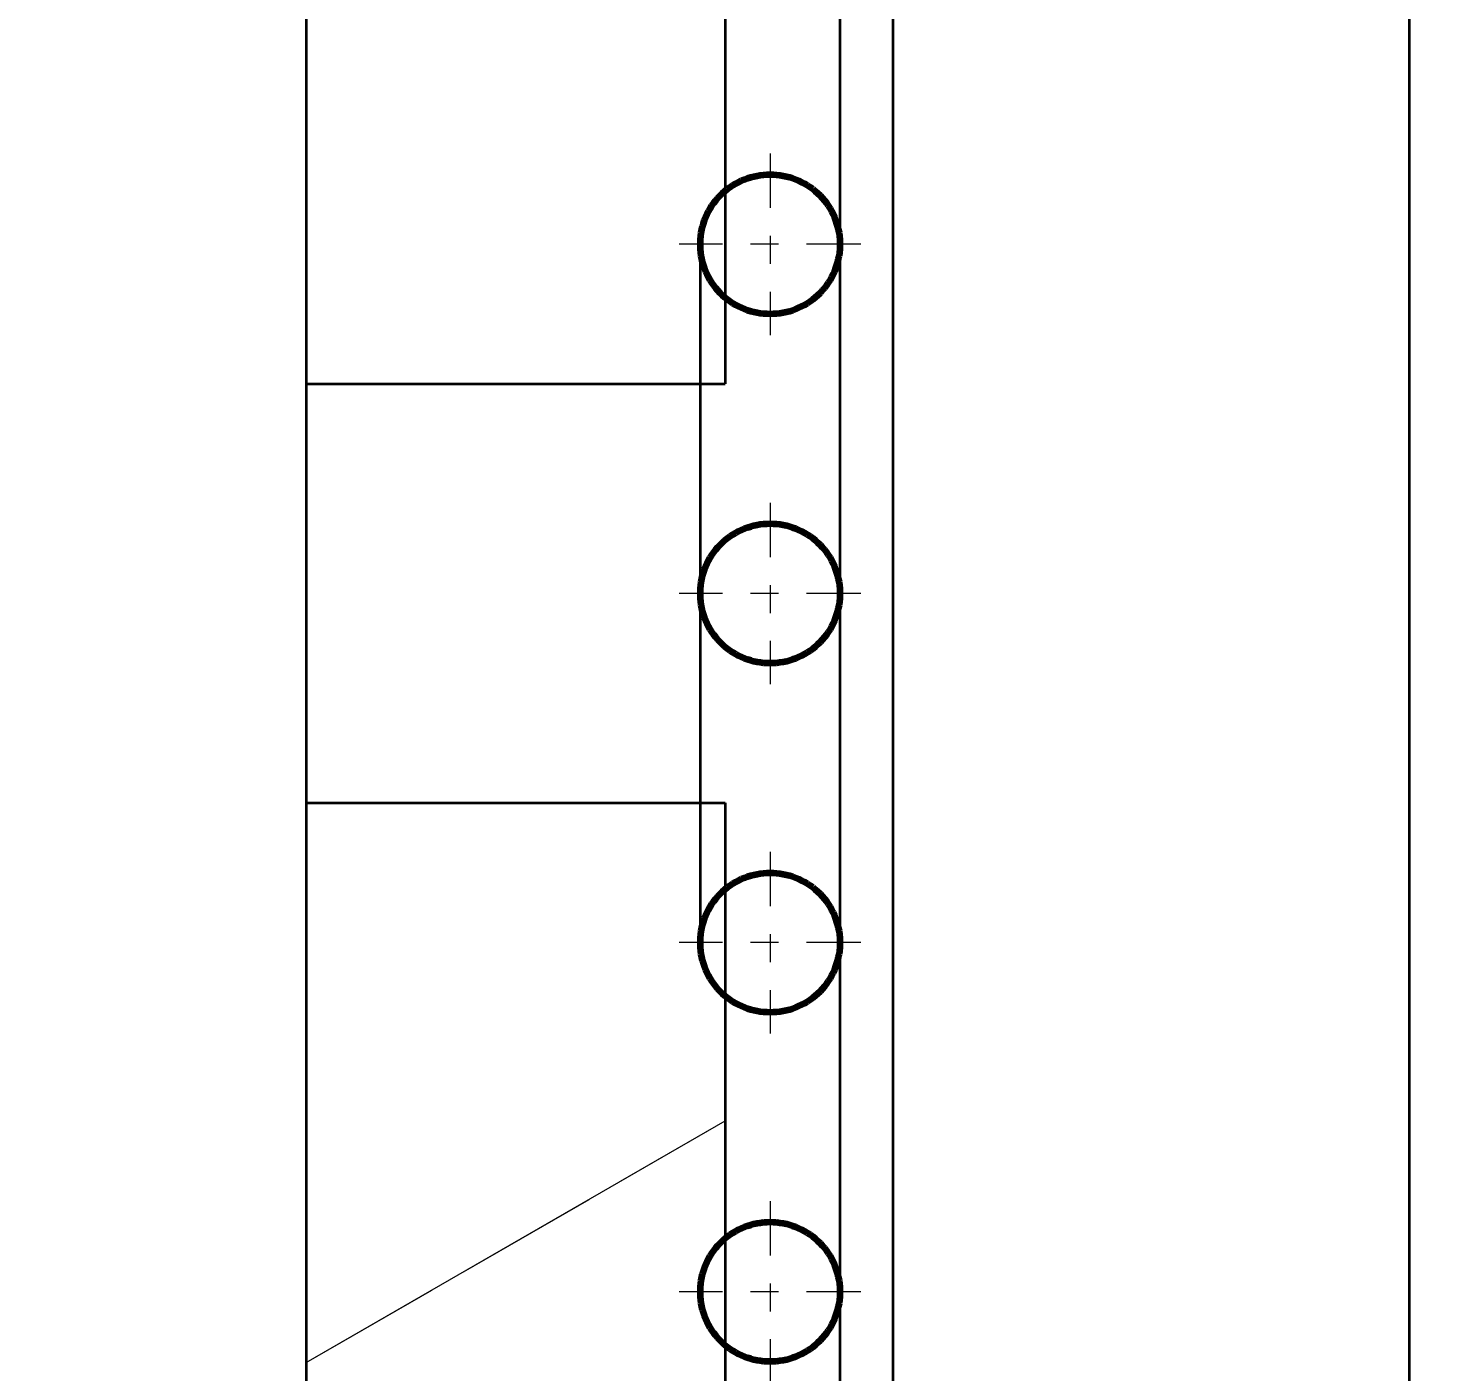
# Model space of a CAD drawing. Extents: x 23 to 587, y 4 to 413.
# Drawn here: x 171.93 to 177.01, y 122.73 to 127.54 of the extents above; entities that cross this region are included whole.
import ezdxf
from ezdxf.enums import TextEntityAlignment as Align

# ---------------------------------------------------------------- set-up
doc = ezdxf.new("R2010")
doc.units = 0
doc.linetypes.add('DASHDOT', pattern=[18.5, 12, -3, 0.5, -3])
doc.linetypes.add('DASHED', pattern=[15, 12, -3])
doc.layers.get('0').update_dxf_attribs({"lineweight": 13})
doc.styles.get("Standard").update_dxf_attribs({"font": 'isocp.shx'})
doc.dimstyles.get("Standard").update_dxf_attribs({"dimtxt": 2.5, "dimasz": 2.5, "dimexe": 1.25, "dimexo": 0.625, "dimtad": 1, "dimtxsty": 'Standard', "dimcen": 2.5, "dimadec": 0, "dimazin": 0, "dimtfac": 1, "dimtmove": 0, "dimatfit": 0, "dimfxl": 0, "dimarcsym": 0})

# ---------------------------------------------------------------- blocks, each defined once
blk = doc.blocks.new('*D509')
at = {"color": 7, "lineweight": 13}
for p, q in [((187.9746, 138.2315), (187.9746, 96.0236)), ((162.7452, 98.0236), (195.6746, 98.0236))]:
    blk.add_line(p, q, dxfattribs=at)
at = {"color": 7, "lineweight": 13, "ltscale": 0.156243}
blk.add_line((190.6746, 102.2733), (190.6746, 96.0236), dxfattribs=at)
at = {"color": 7, "lineweight": 13}
for points in [[(186.0427, 97.5059), (187.9746, 98.0236), (186.0427, 98.5412)], [(192.6064, 98.5412), (190.6746, 98.0236), (192.6064, 97.5059)]]:
    blk.add_lwpolyline(points, dxfattribs=at)
for s, height, width, p, p2 in [('[', 2.5, 1.552524, (171.6002, 100.0236), (172.5705, 100.0236)), (']', 2.5, 1.552524, (182.868, 100.0236), (183.8383, 100.0236)), ('5.4', 2.5, 1.419405, (162.7452, 100.0236), (168.6002, 100.0236)), ('0.21', 2.5, 1.619006, (173.5705, 100.0236), (181.868, 100.0236)), ('/', 1, 1.818182, (169.6002, 100.7736), (170.6002, 100.7736))]:
    blk.add_text(s, height=height, dxfattribs=dict(at, width=width)).set_placement(p, p2, align=Align.FIT)
blk = doc.blocks.new('BLOCK6965')
at = {"color": 7, "linetype": 'DASHDOT', "lineweight": 13, "ltscale": 0.0325}
for p, q in [((1.821, -34.35), (1.821, -35.65)), ((2.471, -35), (1.171, -35))]:
    blk.add_line(p, q, dxfattribs=at)
blk = doc.blocks.new('BLOCK6966')
at = {"color": 7, "linetype": 'DASHDOT', "lineweight": 13, "ltscale": 0.0325}
for p, q in [((1.821, -31.85), (1.821, -33.15)), ((2.471, -32.5), (1.171, -32.5))]:
    blk.add_line(p, q, dxfattribs=at)
blk = doc.blocks.new('BLOCK6967')
at = {"color": 7, "linetype": 'DASHDOT', "lineweight": 13, "ltscale": 0.0325}
for p, q in [((1.821, -29.35), (1.821, -30.65)), ((2.471, -30), (1.171, -30))]:
    blk.add_line(p, q, dxfattribs=at)
blk = doc.blocks.new('BLOCK6968')
at = {"color": 7, "linetype": 'DASHDOT', "lineweight": 13, "ltscale": 0.0325}
for p, q in [((1.821, -26.85), (1.821, -28.15)), ((2.471, -27.5), (1.171, -27.5))]:
    blk.add_line(p, q, dxfattribs=at)
blk = doc.blocks.new('BLOCK7007')
at = {"color": 7, "lineweight": 35}
for p, q in [((6.4, -47.45), (6.4, 47.55)), ((2.7, 0.05), (2.7, -45.7))]:
    blk.add_line(p, q, dxfattribs=at)
at = {"color": 7, "lineweight": 35, "ltscale": 0.175}
for p, q in [((-1.5, -21.5), (-1.5, -28.5)), ((1.5, -21.5), (1.5, -28.5))]:
    blk.add_line(p, q, dxfattribs=at)
at = {"color": 7, "lineweight": 35, "ltscale": 0.0625}
for p, q in [((2.321, -25), (2.321, -27.5)), ((1.321, -27.5), (1.321, -30)), ((2.321, -27.5), (2.321, -30)), ((1.321, -30), (1.321, -32.5)), ((2.321, -30), (2.321, -32.5)), ((2.321, -32.5), (2.321, -35))]:
    blk.add_line(p, q, dxfattribs=at)
at = {"color": 7, "lineweight": 35, "ltscale": 0.075}
for p, q in [((-1.5, -28.5), (1.5, -28.5)), ((-1.5, -28.5), (-1.5, -31.5)), ((-1.5, -31.5), (1.5, -31.5))]:
    blk.add_line(p, q, dxfattribs=at)
at = {"color": 7, "lineweight": 35, "ltscale": 0.125}
for p, q in [((-1.5, -31.5), (-1.5, -36.5)), ((1.5, -31.5), (1.5, -36.5))]:
    blk.add_line(p, q, dxfattribs=at)
at = {"color": 7, "lineweight": 35, "ltscale": 0.025}
blk.add_line((2.321, -35), (2.321, -36), dxfattribs=at)
at = {"color": 7, "lineweight": 35}
for centre in [(1.821, -27.5), (1.821, -30), (1.821, -32.5), (1.821, -35)]:
    blk.add_circle(centre, 0.5, dxfattribs=at)
blk = doc.blocks.new('BLOCK7020')
at = {"color": 7, "linetype": 'DASHED', "lineweight": 140, "ltscale": 0.000586073}
for p, q in [((1.596, -34.554), (1.617, -34.544)), ((1.617, -35.456), (1.596, -35.446))]:
    blk.add_line(p, q, dxfattribs=at)
at = {"color": 7, "linetype": 'DASHED', "lineweight": 140, "ltscale": 0.000586065}
for p, q in [((1.617, -34.544), (1.638, -34.535)), ((1.915, -34.509), (1.938, -34.514)), ((1.638, -35.465), (1.617, -35.456)), ((1.938, -35.486), (1.915, -35.491))]:
    blk.add_line(p, q, dxfattribs=at)
at = {"color": 7, "linetype": 'DASHED', "lineweight": 140, "ltscale": 0.000586068}
for p, q in [((1.638, -34.535), (1.66, -34.527)), ((1.433, -34.686), (1.448, -34.668)), ((2.195, -34.668), (2.21, -34.686)), ((1.448, -35.332), (1.433, -35.314)), ((2.21, -35.314), (2.195, -35.332)), ((1.66, -35.473), (1.638, -35.465))]:
    blk.add_line(p, q, dxfattribs=at)
at = {"color": 7, "linetype": 'DASHED', "lineweight": 140, "ltscale": 0.000586063}
for p, q in [((1.66, -34.527), (1.683, -34.52)), ((1.728, -34.509), (1.751, -34.505)), ((1.798, -34.501), (1.821, -34.5)), ((1.892, -34.505), (1.915, -34.509)), ((2.005, -34.535), (2.026, -34.544)), ((1.352, -34.828), (1.361, -34.806)), ((1.361, -35.194), (1.352, -35.172)), ((2.026, -35.456), (2.005, -35.465)), ((1.683, -35.48), (1.66, -35.473)), ((1.751, -35.495), (1.728, -35.491)), ((1.821, -35.5), (1.798, -35.499)), ((1.915, -35.491), (1.892, -35.495))]:
    blk.add_line(p, q, dxfattribs=at)
at = {"color": 7, "linetype": 'DASHED', "lineweight": 140, "ltscale": 0.000586056}
for p, q in [((1.683, -34.52), (1.705, -34.514)), ((1.938, -34.514), (1.96, -34.52)), ((1.705, -35.486), (1.683, -35.48)), ((1.96, -35.48), (1.938, -35.486))]:
    blk.add_line(p, q, dxfattribs=at)
at = {"color": 7, "linetype": 'DASHED', "lineweight": 140, "ltscale": 0.000586062}
for p, q in [((1.705, -34.514), (1.728, -34.509)), ((2.282, -34.806), (2.291, -34.828)), ((2.291, -35.172), (2.282, -35.194)), ((1.728, -35.491), (1.705, -35.486))]:
    blk.add_line(p, q, dxfattribs=at)
at = {"color": 7, "linetype": 'DASHED', "lineweight": 140, "ltscale": 0.000586067}
for p, q in [((1.751, -34.505), (1.775, -34.502)), ((1.775, -34.502), (1.798, -34.501)), ((1.868, -34.502), (1.892, -34.505)), ((1.775, -35.498), (1.751, -35.495)), ((1.798, -35.499), (1.775, -35.498)), ((1.892, -35.495), (1.868, -35.498))]:
    blk.add_line(p, q, dxfattribs=at)
at = {"color": 7, "linetype": 'DASHED', "lineweight": 140, "ltscale": 0.000586066}
for p, q in [((1.821, -34.5), (1.845, -34.501)), ((1.845, -35.499), (1.821, -35.5))]:
    blk.add_line(p, q, dxfattribs=at)
at = {"color": 7, "linetype": 'DASHED', "lineweight": 140, "ltscale": 0.000586064}
for p, q in [((1.845, -34.501), (1.868, -34.502)), ((1.868, -35.498), (1.845, -35.499))]:
    blk.add_line(p, q, dxfattribs=at)
at = {"color": 7, "linetype": 'DASHED', "lineweight": 140, "ltscale": 0.00058606}
for p, q in [((1.96, -34.52), (1.983, -34.527)), ((1.37, -34.785), (1.381, -34.764)), ((1.381, -35.236), (1.37, -35.215)), ((1.983, -35.473), (1.96, -35.48))]:
    blk.add_line(p, q, dxfattribs=at)
at = {"color": 7, "linetype": 'DASHED', "lineweight": 140, "ltscale": 0.000586071}
for p, q in [((1.983, -34.527), (2.005, -34.535)), ((1.575, -34.565), (1.596, -34.554)), ((2.047, -34.554), (2.068, -34.565)), ((1.392, -34.743), (1.405, -34.723)), ((1.405, -35.277), (1.392, -35.257)), ((1.596, -35.446), (1.575, -35.435)), ((2.005, -35.465), (1.983, -35.473)), ((2.068, -35.435), (2.047, -35.446))]:
    blk.add_line(p, q, dxfattribs=at)
at = {"color": 7, "linetype": 'DASHED', "lineweight": 140, "ltscale": 0.000586076}
for p, q in [((2.026, -34.544), (2.047, -34.554)), ((2.047, -35.446), (2.026, -35.456))]:
    blk.add_line(p, q, dxfattribs=at)
at = {"color": 7, "linetype": 'DASHED', "lineweight": 140, "ltscale": 0.00058603}
for p, q in [((1.448, -34.668), (1.464, -34.651)), ((2.179, -34.651), (2.195, -34.668)), ((1.464, -35.349), (1.448, -35.332)), ((2.195, -35.332), (2.179, -35.349))]:
    blk.add_line(p, q, dxfattribs=at)
at = {"color": 7, "linetype": 'DASHED', "lineweight": 140, "ltscale": 0.000586052}
for p, q in [((1.464, -34.651), (1.481, -34.634)), ((1.481, -35.366), (1.464, -35.349))]:
    blk.add_line(p, q, dxfattribs=at)
at = {"color": 7, "linetype": 'DASHED', "lineweight": 140, "ltscale": 0.000586103}
for p, q in [((1.481, -34.634), (1.498, -34.619)), ((2.145, -34.619), (2.162, -34.634)), ((1.498, -35.381), (1.481, -35.366)), ((2.162, -35.366), (2.145, -35.381))]:
    blk.add_line(p, q, dxfattribs=at)
at = {"color": 7, "linetype": 'DASHED', "lineweight": 140, "ltscale": 0.000586024}
for p, q in [((1.498, -34.619), (1.516, -34.604)), ((2.127, -34.604), (2.145, -34.619)), ((1.516, -35.396), (1.498, -35.381)), ((2.145, -35.381), (2.127, -35.396))]:
    blk.add_line(p, q, dxfattribs=at)
at = {"color": 7, "linetype": 'DASHED', "lineweight": 140, "ltscale": 0.000586098}
for p, q in [((1.516, -34.604), (1.535, -34.59)), ((2.108, -34.59), (2.127, -34.604)), ((1.535, -35.41), (1.516, -35.396)), ((2.127, -35.396), (2.108, -35.41))]:
    blk.add_line(p, q, dxfattribs=at)
at = {"color": 7, "linetype": 'DASHED', "lineweight": 140, "ltscale": 0.000586057}
for p, q in [((1.535, -34.59), (1.555, -34.577)), ((1.418, -34.704), (1.433, -34.686)), ((2.21, -34.686), (2.225, -34.704)), ((1.433, -35.314), (1.418, -35.296)), ((2.225, -35.296), (2.21, -35.314)), ((1.555, -35.423), (1.535, -35.41))]:
    blk.add_line(p, q, dxfattribs=at)
at = {"color": 7, "linetype": 'DASHED', "lineweight": 140, "ltscale": 0.000586042}
for p, q in [((1.555, -34.577), (1.575, -34.565)), ((1.575, -35.435), (1.555, -35.423))]:
    blk.add_line(p, q, dxfattribs=at)
at = {"color": 7, "linetype": 'DASHED', "lineweight": 140, "ltscale": 0.000586039}
for p, q in [((2.068, -34.565), (2.088, -34.577)), ((2.088, -35.423), (2.068, -35.435))]:
    blk.add_line(p, q, dxfattribs=at)
at = {"color": 7, "linetype": 'DASHED', "lineweight": 140, "ltscale": 0.000586059}
for p, q in [((2.088, -34.577), (2.108, -34.59)), ((2.262, -34.764), (2.273, -34.785)), ((2.273, -35.215), (2.262, -35.236)), ((2.108, -35.41), (2.088, -35.423))]:
    blk.add_line(p, q, dxfattribs=at)
at = {"color": 7, "linetype": 'DASHED', "lineweight": 140, "ltscale": 0.00058605}
for p, q in [((2.162, -34.634), (2.179, -34.651)), ((2.179, -35.349), (2.162, -35.366))]:
    blk.add_line(p, q, dxfattribs=at)
at = {"color": 7, "linetype": 'DASHED', "lineweight": 140, "ltscale": 0.000586075}
for p, q in [((1.381, -34.764), (1.392, -34.743)), ((1.392, -35.257), (1.381, -35.236))]:
    blk.add_line(p, q, dxfattribs=at)
at = {"color": 7, "linetype": 'DASHED', "lineweight": 140, "ltscale": 0.000586099}
for p, q in [((1.405, -34.723), (1.418, -34.704)), ((2.225, -34.704), (2.238, -34.723)), ((1.418, -35.296), (1.405, -35.277)), ((2.238, -35.277), (2.225, -35.296))]:
    blk.add_line(p, q, dxfattribs=at)
at = {"color": 7, "linetype": 'DASHED', "lineweight": 140, "ltscale": 0.000586072}
for p, q in [((2.238, -34.723), (2.251, -34.743)), ((2.251, -35.257), (2.238, -35.277))]:
    blk.add_line(p, q, dxfattribs=at)
at = {"color": 7, "linetype": 'DASHED', "lineweight": 140, "ltscale": 0.000586077}
for p, q in [((2.251, -34.743), (2.262, -34.764)), ((2.262, -35.236), (2.251, -35.257))]:
    blk.add_line(p, q, dxfattribs=at)
at = {"color": 7, "linetype": 'DASHED', "lineweight": 140, "ltscale": 0.000586089}
for p, q in [((1.338, -34.872), (1.345, -34.85)), ((2.298, -34.85), (2.305, -34.872)), ((1.345, -35.15), (1.338, -35.128)), ((2.305, -35.128), (2.298, -35.15))]:
    blk.add_line(p, q, dxfattribs=at)
at = {"color": 7, "linetype": 'DASHED', "lineweight": 140, "ltscale": 0.00058604}
for p, q in [((1.345, -34.85), (1.352, -34.828)), ((1.352, -35.172), (1.345, -35.15))]:
    blk.add_line(p, q, dxfattribs=at)
at = {"color": 7, "linetype": 'DASHED', "lineweight": 140, "ltscale": 0.000586047}
for p, q in [((1.361, -34.806), (1.37, -34.785)), ((2.273, -34.785), (2.282, -34.806)), ((1.37, -35.215), (1.361, -35.194)), ((2.282, -35.194), (2.273, -35.215))]:
    blk.add_line(p, q, dxfattribs=at)
at = {"color": 7, "linetype": 'DASHED', "lineweight": 140, "ltscale": 0.000586041}
for p, q in [((2.291, -34.828), (2.298, -34.85)), ((2.298, -35.15), (2.291, -35.172))]:
    blk.add_line(p, q, dxfattribs=at)
at = {"color": 7, "linetype": 'DASHED', "lineweight": 140, "ltscale": 0.000586128}
for p, q in [((1.323, -34.965), (1.325, -34.942)), ((2.318, -34.942), (2.32, -34.965)), ((1.322, -35.012), (1.322, -34.988)), ((1.325, -35.058), (1.323, -35.035)), ((2.32, -35.035), (2.318, -35.058)), ((2.321, -34.988), (2.321, -35.012))]:
    blk.add_line(p, q, dxfattribs=at)
at = {"color": 7, "linetype": 'DASHED', "lineweight": 140, "ltscale": 0.000586005}
for p, q in [((1.325, -34.942), (1.328, -34.918)), ((2.315, -34.918), (2.318, -34.942)), ((1.328, -35.082), (1.325, -35.058)), ((2.318, -35.058), (2.315, -35.082))]:
    blk.add_line(p, q, dxfattribs=at)
at = {"color": 7, "linetype": 'DASHED', "lineweight": 140, "ltscale": 0.000586106}
for p, q in [((1.328, -34.918), (1.333, -34.895)), ((2.31, -34.895), (2.315, -34.918)), ((1.333, -35.105), (1.328, -35.082)), ((2.315, -35.082), (2.31, -35.105))]:
    blk.add_line(p, q, dxfattribs=at)
at = {"color": 7, "linetype": 'DASHED', "lineweight": 140, "ltscale": 0.000586045}
for p, q in [((1.333, -34.895), (1.338, -34.872)), ((1.338, -35.128), (1.333, -35.105))]:
    blk.add_line(p, q, dxfattribs=at)
at = {"color": 7, "linetype": 'DASHED', "lineweight": 140, "ltscale": 0.000586044}
for p, q in [((2.305, -34.872), (2.31, -34.895)), ((2.31, -35.105), (2.305, -35.128))]:
    blk.add_line(p, q, dxfattribs=at)
at = {"color": 7, "linetype": 'DASHED', "lineweight": 140, "ltscale": 0.000586009}
for p, q in [((1.322, -34.988), (1.323, -34.965)), ((1.323, -35.035), (1.322, -35.012))]:
    blk.add_line(p, q, dxfattribs=at)
at = {"color": 7, "linetype": 'DASHED', "lineweight": 140, "ltscale": 0.00058601}
for p, q in [((2.32, -34.965), (2.321, -34.988)), ((2.321, -35.012), (2.32, -35.035))]:
    blk.add_line(p, q, dxfattribs=at)
blk = doc.blocks.new('BLOCK7022')
at = {"color": 7, "linetype": 'DASHED', "lineweight": 140, "ltscale": 0.000586062}
for p, q in [((1.705, -32.014), (1.728, -32.009)), ((2.282, -32.306), (2.291, -32.328)), ((2.291, -32.672), (2.282, -32.694)), ((1.728, -32.991), (1.705, -32.986))]:
    blk.add_line(p, q, dxfattribs=at)
at = {"color": 7, "linetype": 'DASHED', "lineweight": 140, "ltscale": 0.000586063}
for p, q in [((1.728, -32.009), (1.751, -32.005)), ((1.798, -32.001), (1.821, -32)), ((1.892, -32.005), (1.915, -32.009)), ((1.66, -32.027), (1.683, -32.02)), ((2.005, -32.035), (2.026, -32.044)), ((1.352, -32.328), (1.361, -32.306)), ((1.361, -32.694), (1.352, -32.672)), ((1.683, -32.98), (1.66, -32.973)), ((1.751, -32.995), (1.728, -32.991)), ((1.821, -33), (1.798, -32.999)), ((1.915, -32.991), (1.892, -32.995)), ((2.026, -32.956), (2.005, -32.965))]:
    blk.add_line(p, q, dxfattribs=at)
at = {"color": 7, "linetype": 'DASHED', "lineweight": 140, "ltscale": 0.000586067}
for p, q in [((1.751, -32.005), (1.775, -32.002)), ((1.775, -32.002), (1.798, -32.001)), ((1.868, -32.002), (1.892, -32.005)), ((1.775, -32.998), (1.751, -32.995)), ((1.798, -32.999), (1.775, -32.998)), ((1.892, -32.995), (1.868, -32.998))]:
    blk.add_line(p, q, dxfattribs=at)
at = {"color": 7, "linetype": 'DASHED', "lineweight": 140, "ltscale": 0.000586066}
for p, q in [((1.821, -32), (1.845, -32.001)), ((1.845, -32.999), (1.821, -33))]:
    blk.add_line(p, q, dxfattribs=at)
at = {"color": 7, "linetype": 'DASHED', "lineweight": 140, "ltscale": 0.000586064}
for p, q in [((1.845, -32.001), (1.868, -32.002)), ((1.868, -32.998), (1.845, -32.999))]:
    blk.add_line(p, q, dxfattribs=at)
at = {"color": 7, "linetype": 'DASHED', "lineweight": 140, "ltscale": 0.000586065}
for p, q in [((1.915, -32.009), (1.938, -32.014)), ((1.617, -32.044), (1.638, -32.035)), ((1.638, -32.965), (1.617, -32.956)), ((1.938, -32.986), (1.915, -32.991))]:
    blk.add_line(p, q, dxfattribs=at)
at = {"color": 7, "linetype": 'DASHED', "lineweight": 140, "ltscale": 0.000586024}
for p, q in [((1.498, -32.119), (1.516, -32.104)), ((2.127, -32.104), (2.145, -32.119)), ((1.516, -32.896), (1.498, -32.881)), ((2.145, -32.881), (2.127, -32.896))]:
    blk.add_line(p, q, dxfattribs=at)
at = {"color": 7, "linetype": 'DASHED', "lineweight": 140, "ltscale": 0.000586098}
for p, q in [((1.516, -32.104), (1.535, -32.09)), ((2.108, -32.09), (2.127, -32.104)), ((1.535, -32.91), (1.516, -32.896)), ((2.127, -32.896), (2.108, -32.91))]:
    blk.add_line(p, q, dxfattribs=at)
at = {"color": 7, "linetype": 'DASHED', "lineweight": 140, "ltscale": 0.000586057}
for p, q in [((1.535, -32.09), (1.555, -32.077)), ((1.418, -32.204), (1.433, -32.186)), ((2.21, -32.186), (2.225, -32.204)), ((1.433, -32.814), (1.418, -32.796)), ((2.225, -32.796), (2.21, -32.814)), ((1.555, -32.923), (1.535, -32.91))]:
    blk.add_line(p, q, dxfattribs=at)
at = {"color": 7, "linetype": 'DASHED', "lineweight": 140, "ltscale": 0.000586042}
for p, q in [((1.555, -32.077), (1.575, -32.065)), ((1.575, -32.935), (1.555, -32.923))]:
    blk.add_line(p, q, dxfattribs=at)
at = {"color": 7, "linetype": 'DASHED', "lineweight": 140, "ltscale": 0.000586071}
for p, q in [((1.575, -32.065), (1.596, -32.054)), ((1.983, -32.027), (2.005, -32.035)), ((2.047, -32.054), (2.068, -32.065)), ((1.392, -32.243), (1.405, -32.223)), ((1.405, -32.777), (1.392, -32.757)), ((1.596, -32.946), (1.575, -32.935)), ((2.005, -32.965), (1.983, -32.973)), ((2.068, -32.935), (2.047, -32.946))]:
    blk.add_line(p, q, dxfattribs=at)
at = {"color": 7, "linetype": 'DASHED', "lineweight": 140, "ltscale": 0.000586073}
for p, q in [((1.596, -32.054), (1.617, -32.044)), ((1.617, -32.956), (1.596, -32.946))]:
    blk.add_line(p, q, dxfattribs=at)
at = {"color": 7, "linetype": 'DASHED', "lineweight": 140, "ltscale": 0.000586068}
for p, q in [((1.638, -32.035), (1.66, -32.027)), ((1.433, -32.186), (1.448, -32.168)), ((2.195, -32.168), (2.21, -32.186)), ((1.448, -32.832), (1.433, -32.814)), ((2.21, -32.814), (2.195, -32.832)), ((1.66, -32.973), (1.638, -32.965))]:
    blk.add_line(p, q, dxfattribs=at)
at = {"color": 7, "linetype": 'DASHED', "lineweight": 140, "ltscale": 0.000586056}
for p, q in [((1.683, -32.02), (1.705, -32.014)), ((1.938, -32.014), (1.96, -32.02)), ((1.705, -32.986), (1.683, -32.98)), ((1.96, -32.98), (1.938, -32.986))]:
    blk.add_line(p, q, dxfattribs=at)
at = {"color": 7, "linetype": 'DASHED', "lineweight": 140, "ltscale": 0.00058606}
for p, q in [((1.96, -32.02), (1.983, -32.027)), ((1.37, -32.285), (1.381, -32.264)), ((1.381, -32.736), (1.37, -32.715)), ((1.983, -32.973), (1.96, -32.98))]:
    blk.add_line(p, q, dxfattribs=at)
at = {"color": 7, "linetype": 'DASHED', "lineweight": 140, "ltscale": 0.000586076}
for p, q in [((2.026, -32.044), (2.047, -32.054)), ((2.047, -32.946), (2.026, -32.956))]:
    blk.add_line(p, q, dxfattribs=at)
at = {"color": 7, "linetype": 'DASHED', "lineweight": 140, "ltscale": 0.000586039}
for p, q in [((2.068, -32.065), (2.088, -32.077)), ((2.088, -32.923), (2.068, -32.935))]:
    blk.add_line(p, q, dxfattribs=at)
at = {"color": 7, "linetype": 'DASHED', "lineweight": 140, "ltscale": 0.000586059}
for p, q in [((2.088, -32.077), (2.108, -32.09)), ((2.262, -32.264), (2.273, -32.285)), ((2.273, -32.715), (2.262, -32.736)), ((2.108, -32.91), (2.088, -32.923))]:
    blk.add_line(p, q, dxfattribs=at)
at = {"color": 7, "linetype": 'DASHED', "lineweight": 140, "ltscale": 0.000586099}
for p, q in [((1.405, -32.223), (1.418, -32.204)), ((2.225, -32.204), (2.238, -32.223)), ((1.418, -32.796), (1.405, -32.777)), ((2.238, -32.777), (2.225, -32.796))]:
    blk.add_line(p, q, dxfattribs=at)
at = {"color": 7, "linetype": 'DASHED', "lineweight": 140, "ltscale": 0.00058603}
for p, q in [((1.448, -32.168), (1.464, -32.151)), ((2.179, -32.151), (2.195, -32.168)), ((1.464, -32.849), (1.448, -32.832)), ((2.195, -32.832), (2.179, -32.849))]:
    blk.add_line(p, q, dxfattribs=at)
at = {"color": 7, "linetype": 'DASHED', "lineweight": 140, "ltscale": 0.000586052}
for p, q in [((1.464, -32.151), (1.481, -32.134)), ((1.481, -32.866), (1.464, -32.849))]:
    blk.add_line(p, q, dxfattribs=at)
at = {"color": 7, "linetype": 'DASHED', "lineweight": 140, "ltscale": 0.000586103}
for p, q in [((1.481, -32.134), (1.498, -32.119)), ((2.145, -32.119), (2.162, -32.134)), ((1.498, -32.881), (1.481, -32.866)), ((2.162, -32.866), (2.145, -32.881))]:
    blk.add_line(p, q, dxfattribs=at)
at = {"color": 7, "linetype": 'DASHED', "lineweight": 140, "ltscale": 0.00058605}
for p, q in [((2.162, -32.134), (2.179, -32.151)), ((2.179, -32.849), (2.162, -32.866))]:
    blk.add_line(p, q, dxfattribs=at)
at = {"color": 7, "linetype": 'DASHED', "lineweight": 140, "ltscale": 0.000586047}
for p, q in [((1.361, -32.306), (1.37, -32.285)), ((2.273, -32.285), (2.282, -32.306)), ((1.37, -32.715), (1.361, -32.694)), ((2.282, -32.694), (2.273, -32.715))]:
    blk.add_line(p, q, dxfattribs=at)
at = {"color": 7, "linetype": 'DASHED', "lineweight": 140, "ltscale": 0.000586075}
for p, q in [((1.381, -32.264), (1.392, -32.243)), ((1.392, -32.757), (1.381, -32.736))]:
    blk.add_line(p, q, dxfattribs=at)
at = {"color": 7, "linetype": 'DASHED', "lineweight": 140, "ltscale": 0.000586072}
for p, q in [((2.238, -32.223), (2.251, -32.243)), ((2.251, -32.757), (2.238, -32.777))]:
    blk.add_line(p, q, dxfattribs=at)
at = {"color": 7, "linetype": 'DASHED', "lineweight": 140, "ltscale": 0.000586077}
for p, q in [((2.251, -32.243), (2.262, -32.264)), ((2.262, -32.736), (2.251, -32.757))]:
    blk.add_line(p, q, dxfattribs=at)
at = {"color": 7, "linetype": 'DASHED', "lineweight": 140, "ltscale": 0.000586005}
for p, q in [((1.325, -32.442), (1.328, -32.418)), ((2.315, -32.418), (2.318, -32.442)), ((1.328, -32.582), (1.325, -32.558)), ((2.318, -32.558), (2.315, -32.582))]:
    blk.add_line(p, q, dxfattribs=at)
at = {"color": 7, "linetype": 'DASHED', "lineweight": 140, "ltscale": 0.000586106}
for p, q in [((1.328, -32.418), (1.333, -32.395)), ((2.31, -32.395), (2.315, -32.418)), ((1.333, -32.605), (1.328, -32.582)), ((2.315, -32.582), (2.31, -32.605))]:
    blk.add_line(p, q, dxfattribs=at)
at = {"color": 7, "linetype": 'DASHED', "lineweight": 140, "ltscale": 0.000586045}
for p, q in [((1.333, -32.395), (1.338, -32.372)), ((1.338, -32.628), (1.333, -32.605))]:
    blk.add_line(p, q, dxfattribs=at)
at = {"color": 7, "linetype": 'DASHED', "lineweight": 140, "ltscale": 0.000586089}
for p, q in [((1.338, -32.372), (1.345, -32.35)), ((2.298, -32.35), (2.305, -32.372)), ((1.345, -32.65), (1.338, -32.628)), ((2.305, -32.628), (2.298, -32.65))]:
    blk.add_line(p, q, dxfattribs=at)
at = {"color": 7, "linetype": 'DASHED', "lineweight": 140, "ltscale": 0.00058604}
for p, q in [((1.345, -32.35), (1.352, -32.328)), ((1.352, -32.672), (1.345, -32.65))]:
    blk.add_line(p, q, dxfattribs=at)
at = {"color": 7, "linetype": 'DASHED', "lineweight": 140, "ltscale": 0.000586041}
for p, q in [((2.291, -32.328), (2.298, -32.35)), ((2.298, -32.65), (2.291, -32.672))]:
    blk.add_line(p, q, dxfattribs=at)
at = {"color": 7, "linetype": 'DASHED', "lineweight": 140, "ltscale": 0.000586044}
for p, q in [((2.305, -32.372), (2.31, -32.395)), ((2.31, -32.605), (2.305, -32.628))]:
    blk.add_line(p, q, dxfattribs=at)
at = {"color": 7, "linetype": 'DASHED', "lineweight": 140, "ltscale": 0.000586009}
for p, q in [((1.322, -32.488), (1.323, -32.465)), ((1.323, -32.535), (1.322, -32.512))]:
    blk.add_line(p, q, dxfattribs=at)
at = {"color": 7, "linetype": 'DASHED', "lineweight": 140, "ltscale": 0.000586128}
for p, q in [((1.322, -32.512), (1.322, -32.488)), ((1.323, -32.465), (1.325, -32.442)), ((2.318, -32.442), (2.32, -32.465)), ((2.321, -32.488), (2.321, -32.512)), ((1.325, -32.558), (1.323, -32.535)), ((2.32, -32.535), (2.318, -32.558))]:
    blk.add_line(p, q, dxfattribs=at)
at = {"color": 7, "linetype": 'DASHED', "lineweight": 140, "ltscale": 0.00058601}
for p, q in [((2.32, -32.465), (2.321, -32.488)), ((2.321, -32.512), (2.32, -32.535))]:
    blk.add_line(p, q, dxfattribs=at)
blk = doc.blocks.new('BLOCK7024')
at = {"color": 7, "linetype": 'DASHED', "lineweight": 140, "ltscale": 0.000586066}
for p, q in [((1.555, -29.577), (1.575, -29.565)), ((1.821, -29.5), (1.845, -29.501)), ((1.575, -30.435), (1.555, -30.423)), ((1.845, -30.499), (1.821, -30.5))]:
    blk.add_line(p, q, dxfattribs=at)
at = {"color": 7, "linetype": 'DASHED', "lineweight": 140, "ltscale": 0.000586049}
for p, q in [((1.575, -29.565), (1.596, -29.554)), ((2.047, -29.554), (2.068, -29.565)), ((1.596, -30.446), (1.575, -30.435)), ((2.068, -30.435), (2.047, -30.446))]:
    blk.add_line(p, q, dxfattribs=at)
at = {"color": 7, "linetype": 'DASHED', "lineweight": 140, "ltscale": 0.000586073}
for p, q in [((1.596, -29.554), (1.617, -29.544)), ((1.617, -30.456), (1.596, -30.446))]:
    blk.add_line(p, q, dxfattribs=at)
at = {"color": 7, "linetype": 'DASHED', "lineweight": 140, "ltscale": 0.000586065}
for p, q in [((1.617, -29.544), (1.638, -29.535)), ((1.915, -29.509), (1.938, -29.514)), ((1.638, -30.465), (1.617, -30.456)), ((1.938, -30.486), (1.915, -30.491))]:
    blk.add_line(p, q, dxfattribs=at)
at = {"color": 7, "linetype": 'DASHED', "lineweight": 140, "ltscale": 0.000586068}
for p, q in [((1.638, -29.535), (1.66, -29.527)), ((1.683, -29.52), (1.705, -29.514)), ((1.938, -29.514), (1.96, -29.52)), ((1.433, -29.686), (1.448, -29.668)), ((2.195, -29.668), (2.21, -29.686)), ((1.448, -30.332), (1.433, -30.314)), ((2.21, -30.314), (2.195, -30.332)), ((1.66, -30.473), (1.638, -30.465)), ((1.705, -30.486), (1.683, -30.48)), ((1.96, -30.48), (1.938, -30.486))]:
    blk.add_line(p, q, dxfattribs=at)
at = {"color": 7, "linetype": 'DASHED', "lineweight": 140, "ltscale": 0.000586063}
for p, q in [((1.66, -29.527), (1.683, -29.52)), ((1.728, -29.509), (1.751, -29.505)), ((1.798, -29.501), (1.821, -29.5)), ((1.892, -29.505), (1.915, -29.509)), ((2.005, -29.535), (2.026, -29.544)), ((1.352, -29.828), (1.361, -29.806)), ((1.361, -30.194), (1.352, -30.172)), ((1.683, -30.48), (1.66, -30.473)), ((2.026, -30.456), (2.005, -30.465)), ((1.751, -30.495), (1.728, -30.491)), ((1.821, -30.5), (1.798, -30.499)), ((1.915, -30.491), (1.892, -30.495))]:
    blk.add_line(p, q, dxfattribs=at)
at = {"color": 7, "linetype": 'DASHED', "lineweight": 140, "ltscale": 0.000586062}
for p, q in [((1.705, -29.514), (1.728, -29.509)), ((1.751, -29.505), (1.775, -29.502)), ((1.868, -29.502), (1.892, -29.505)), ((2.282, -29.806), (2.291, -29.828)), ((2.291, -30.172), (2.282, -30.194)), ((1.728, -30.491), (1.705, -30.486)), ((1.775, -30.498), (1.751, -30.495)), ((1.892, -30.495), (1.868, -30.498))]:
    blk.add_line(p, q, dxfattribs=at)
at = {"color": 7, "linetype": 'DASHED', "lineweight": 140, "ltscale": 0.000586067}
for p, q in [((1.775, -29.502), (1.798, -29.501)), ((1.798, -30.499), (1.775, -30.498))]:
    blk.add_line(p, q, dxfattribs=at)
at = {"color": 7, "linetype": 'DASHED', "lineweight": 140, "ltscale": 0.000586064}
for p, q in [((1.845, -29.501), (1.868, -29.502)), ((2.068, -29.565), (2.088, -29.577)), ((1.448, -29.668), (1.464, -29.651)), ((2.179, -29.651), (2.195, -29.668)), ((1.464, -30.349), (1.448, -30.332)), ((2.195, -30.332), (2.179, -30.349)), ((2.088, -30.423), (2.068, -30.435)), ((1.868, -30.498), (1.845, -30.499))]:
    blk.add_line(p, q, dxfattribs=at)
at = {"color": 7, "linetype": 'DASHED', "lineweight": 140, "ltscale": 0.00058606}
for p, q in [((1.96, -29.52), (1.983, -29.527)), ((1.37, -29.785), (1.381, -29.764)), ((1.405, -29.723), (1.418, -29.704)), ((2.225, -29.704), (2.238, -29.723)), ((1.381, -30.236), (1.37, -30.215)), ((1.418, -30.296), (1.405, -30.277)), ((2.238, -30.277), (2.225, -30.296)), ((1.983, -30.473), (1.96, -30.48))]:
    blk.add_line(p, q, dxfattribs=at)
at = {"color": 7, "linetype": 'DASHED', "lineweight": 140, "ltscale": 0.000586071}
for p, q in [((1.983, -29.527), (2.005, -29.535)), ((1.392, -29.743), (1.405, -29.723)), ((1.405, -30.277), (1.392, -30.257)), ((2.005, -30.465), (1.983, -30.473))]:
    blk.add_line(p, q, dxfattribs=at)
at = {"color": 7, "linetype": 'DASHED', "lineweight": 140, "ltscale": 0.000586076}
for p, q in [((2.026, -29.544), (2.047, -29.554)), ((2.047, -30.446), (2.026, -30.456))]:
    blk.add_line(p, q, dxfattribs=at)
at = {"color": 7, "linetype": 'DASHED', "lineweight": 140, "ltscale": 0.000586086}
for p, q in [((1.464, -29.651), (1.481, -29.634)), ((2.291, -29.828), (2.298, -29.85)), ((2.298, -30.15), (2.291, -30.172)), ((1.481, -30.366), (1.464, -30.349))]:
    blk.add_line(p, q, dxfattribs=at)
at = {"color": 7, "linetype": 'DASHED', "lineweight": 140, "ltscale": 0.00058604}
for p, q in [((1.481, -29.634), (1.498, -29.619)), ((2.145, -29.619), (2.162, -29.634)), ((1.498, -30.381), (1.481, -30.366)), ((2.162, -30.366), (2.145, -30.381))]:
    blk.add_line(p, q, dxfattribs=at)
at = {"color": 7, "linetype": 'DASHED', "lineweight": 140, "ltscale": 0.000586083}
for p, q in [((1.498, -29.619), (1.516, -29.604)), ((1.535, -29.59), (1.555, -29.577)), ((2.127, -29.604), (2.145, -29.619)), ((2.162, -29.634), (2.179, -29.651)), ((1.516, -30.396), (1.498, -30.381)), ((2.145, -30.381), (2.127, -30.396)), ((2.179, -30.349), (2.162, -30.366)), ((1.555, -30.423), (1.535, -30.41))]:
    blk.add_line(p, q, dxfattribs=at)
at = {"color": 7, "linetype": 'DASHED', "lineweight": 140, "ltscale": 0.000586042}
for p, q in [((1.516, -29.604), (1.535, -29.59)), ((2.108, -29.59), (2.127, -29.604)), ((1.535, -30.41), (1.516, -30.396)), ((2.127, -30.396), (2.108, -30.41))]:
    blk.add_line(p, q, dxfattribs=at)
at = {"color": 7, "linetype": 'DASHED', "lineweight": 140, "ltscale": 0.000586085}
for p, q in [((2.088, -29.577), (2.108, -29.59)), ((1.345, -29.85), (1.352, -29.828)), ((1.352, -30.172), (1.345, -30.15)), ((2.108, -30.41), (2.088, -30.423))]:
    blk.add_line(p, q, dxfattribs=at)
at = {"color": 7, "linetype": 'DASHED', "lineweight": 140, "ltscale": 0.000586075}
for p, q in [((1.381, -29.764), (1.392, -29.743)), ((1.392, -30.257), (1.381, -30.236))]:
    blk.add_line(p, q, dxfattribs=at)
at = {"color": 7, "linetype": 'DASHED', "lineweight": 140, "ltscale": 0.000586057}
for p, q in [((1.418, -29.704), (1.433, -29.686)), ((2.21, -29.686), (2.225, -29.704)), ((1.322, -29.988), (1.323, -29.965)), ((2.32, -29.965), (2.321, -29.988)), ((1.323, -30.035), (1.322, -30.012)), ((2.321, -30.012), (2.32, -30.035)), ((1.433, -30.314), (1.418, -30.296)), ((2.225, -30.296), (2.21, -30.314))]:
    blk.add_line(p, q, dxfattribs=at)
at = {"color": 7, "linetype": 'DASHED', "lineweight": 140, "ltscale": 0.000586072}
for p, q in [((2.238, -29.723), (2.251, -29.743)), ((2.251, -30.257), (2.238, -30.277))]:
    blk.add_line(p, q, dxfattribs=at)
at = {"color": 7, "linetype": 'DASHED', "lineweight": 140, "ltscale": 0.000586077}
for p, q in [((2.251, -29.743), (2.262, -29.764)), ((2.262, -30.236), (2.251, -30.257))]:
    blk.add_line(p, q, dxfattribs=at)
at = {"color": 7, "linetype": 'DASHED', "lineweight": 140, "ltscale": 0.000586059}
for p, q in [((2.262, -29.764), (2.273, -29.785)), ((2.273, -30.215), (2.262, -30.236))]:
    blk.add_line(p, q, dxfattribs=at)
at = {"color": 7, "linetype": 'DASHED', "lineweight": 140, "ltscale": 0.000586045}
for p, q in [((1.333, -29.895), (1.338, -29.872)), ((1.338, -30.128), (1.333, -30.105))]:
    blk.add_line(p, q, dxfattribs=at)
at = {"color": 7, "linetype": 'DASHED', "lineweight": 140, "ltscale": 0.000586043}
for p, q in [((1.338, -29.872), (1.345, -29.85)), ((2.298, -29.85), (2.305, -29.872)), ((1.345, -30.15), (1.338, -30.128)), ((2.305, -30.128), (2.298, -30.15))]:
    blk.add_line(p, q, dxfattribs=at)
at = {"color": 7, "linetype": 'DASHED', "lineweight": 140, "ltscale": 0.000586047}
for p, q in [((1.361, -29.806), (1.37, -29.785)), ((2.273, -29.785), (2.282, -29.806)), ((1.37, -30.215), (1.361, -30.194)), ((2.282, -30.194), (2.273, -30.215))]:
    blk.add_line(p, q, dxfattribs=at)
at = {"color": 7, "linetype": 'DASHED', "lineweight": 140, "ltscale": 0.000586044}
for p, q in [((2.305, -29.872), (2.31, -29.895)), ((2.31, -30.105), (2.305, -30.128))]:
    blk.add_line(p, q, dxfattribs=at)
at = {"color": 7, "linetype": 'DASHED', "lineweight": 140, "ltscale": 0.000586081}
for p, q in [((1.323, -29.965), (1.325, -29.942)), ((2.318, -29.942), (2.32, -29.965)), ((1.325, -30.058), (1.323, -30.035)), ((2.32, -30.035), (2.318, -30.058))]:
    blk.add_line(p, q, dxfattribs=at)
at = {"color": 7, "linetype": 'DASHED', "lineweight": 140, "ltscale": 0.000586052}
for p, q in [((1.325, -29.942), (1.328, -29.918)), ((2.315, -29.918), (2.318, -29.942)), ((1.328, -30.082), (1.325, -30.058)), ((2.318, -30.058), (2.315, -30.082))]:
    blk.add_line(p, q, dxfattribs=at)
at = {"color": 7, "linetype": 'DASHED', "lineweight": 140, "ltscale": 0.000586106}
for p, q in [((1.328, -29.918), (1.333, -29.895)), ((2.31, -29.895), (2.315, -29.918)), ((1.333, -30.105), (1.328, -30.082)), ((2.315, -30.082), (2.31, -30.105))]:
    blk.add_line(p, q, dxfattribs=at)
at = {"color": 7, "linetype": 'DASHED', "lineweight": 140, "ltscale": 0.000586033}
for p, q in [((1.322, -30.012), (1.322, -29.988)), ((2.321, -29.988), (2.321, -30.012))]:
    blk.add_line(p, q, dxfattribs=at)
blk = doc.blocks.new('BLOCK7026')
at = {"color": 7, "linetype": 'DASHED', "lineweight": 140, "ltscale": 0.000586068}
for p, q in [((1.638, -27.035), (1.66, -27.027)), ((1.683, -27.02), (1.705, -27.014)), ((1.938, -27.014), (1.96, -27.02)), ((1.433, -27.186), (1.448, -27.168)), ((2.195, -27.168), (2.21, -27.186)), ((1.448, -27.832), (1.433, -27.814)), ((2.21, -27.814), (2.195, -27.832)), ((1.66, -27.973), (1.638, -27.965)), ((1.705, -27.986), (1.683, -27.98)), ((1.96, -27.98), (1.938, -27.986))]:
    blk.add_line(p, q, dxfattribs=at)
at = {"color": 7, "linetype": 'DASHED', "lineweight": 140, "ltscale": 0.000586063}
for p, q in [((1.66, -27.027), (1.683, -27.02)), ((1.728, -27.009), (1.751, -27.005)), ((1.798, -27.001), (1.821, -27)), ((1.892, -27.005), (1.915, -27.009)), ((2.005, -27.035), (2.026, -27.044)), ((1.352, -27.328), (1.361, -27.306)), ((1.361, -27.694), (1.352, -27.672)), ((1.683, -27.98), (1.66, -27.973)), ((1.751, -27.995), (1.728, -27.991)), ((1.821, -28), (1.798, -27.999)), ((1.915, -27.991), (1.892, -27.995)), ((2.026, -27.956), (2.005, -27.965))]:
    blk.add_line(p, q, dxfattribs=at)
at = {"color": 7, "linetype": 'DASHED', "lineweight": 140, "ltscale": 0.000586062}
for p, q in [((1.705, -27.014), (1.728, -27.009)), ((1.751, -27.005), (1.775, -27.002)), ((1.868, -27.002), (1.892, -27.005)), ((2.282, -27.306), (2.291, -27.328)), ((2.291, -27.672), (2.282, -27.694)), ((1.728, -27.991), (1.705, -27.986)), ((1.775, -27.998), (1.751, -27.995)), ((1.892, -27.995), (1.868, -27.998))]:
    blk.add_line(p, q, dxfattribs=at)
at = {"color": 7, "linetype": 'DASHED', "lineweight": 140, "ltscale": 0.000586067}
for p, q in [((1.775, -27.002), (1.798, -27.001)), ((1.798, -27.999), (1.775, -27.998))]:
    blk.add_line(p, q, dxfattribs=at)
at = {"color": 7, "linetype": 'DASHED', "lineweight": 140, "ltscale": 0.000586066}
for p, q in [((1.821, -27), (1.845, -27.001)), ((1.555, -27.077), (1.575, -27.065)), ((1.575, -27.935), (1.555, -27.923)), ((1.845, -27.999), (1.821, -28))]:
    blk.add_line(p, q, dxfattribs=at)
at = {"color": 7, "linetype": 'DASHED', "lineweight": 140, "ltscale": 0.000586064}
for p, q in [((1.845, -27.001), (1.868, -27.002)), ((2.068, -27.065), (2.088, -27.077)), ((1.448, -27.168), (1.464, -27.151)), ((2.179, -27.151), (2.195, -27.168)), ((1.464, -27.849), (1.448, -27.832)), ((2.195, -27.832), (2.179, -27.849)), ((2.088, -27.923), (2.068, -27.935)), ((1.868, -27.998), (1.845, -27.999))]:
    blk.add_line(p, q, dxfattribs=at)
at = {"color": 7, "linetype": 'DASHED', "lineweight": 140, "ltscale": 0.000586065}
for p, q in [((1.915, -27.009), (1.938, -27.014)), ((1.617, -27.044), (1.638, -27.035)), ((1.638, -27.965), (1.617, -27.956)), ((1.938, -27.986), (1.915, -27.991))]:
    blk.add_line(p, q, dxfattribs=at)
at = {"color": 7, "linetype": 'DASHED', "lineweight": 140, "ltscale": 0.00058606}
for p, q in [((1.96, -27.02), (1.983, -27.027)), ((1.405, -27.223), (1.418, -27.204)), ((2.225, -27.204), (2.238, -27.223)), ((1.37, -27.285), (1.381, -27.264)), ((1.381, -27.736), (1.37, -27.715)), ((1.418, -27.796), (1.405, -27.777)), ((2.238, -27.777), (2.225, -27.796)), ((1.983, -27.973), (1.96, -27.98))]:
    blk.add_line(p, q, dxfattribs=at)
at = {"color": 7, "linetype": 'DASHED', "lineweight": 140, "ltscale": 0.000586071}
for p, q in [((1.983, -27.027), (2.005, -27.035)), ((1.392, -27.243), (1.405, -27.223)), ((1.405, -27.777), (1.392, -27.757)), ((2.005, -27.965), (1.983, -27.973))]:
    blk.add_line(p, q, dxfattribs=at)
at = {"color": 7, "linetype": 'DASHED', "lineweight": 140, "ltscale": 0.000586086}
for p, q in [((1.464, -27.151), (1.481, -27.134)), ((2.291, -27.328), (2.298, -27.35)), ((2.298, -27.65), (2.291, -27.672)), ((1.481, -27.866), (1.464, -27.849))]:
    blk.add_line(p, q, dxfattribs=at)
at = {"color": 7, "linetype": 'DASHED', "lineweight": 140, "ltscale": 0.00058604}
for p, q in [((1.481, -27.134), (1.498, -27.119)), ((2.145, -27.119), (2.162, -27.134)), ((1.498, -27.881), (1.481, -27.866)), ((2.162, -27.866), (2.145, -27.881))]:
    blk.add_line(p, q, dxfattribs=at)
at = {"color": 7, "linetype": 'DASHED', "lineweight": 140, "ltscale": 0.000586083}
for p, q in [((1.498, -27.119), (1.516, -27.104)), ((1.535, -27.09), (1.555, -27.077)), ((2.127, -27.104), (2.145, -27.119)), ((2.162, -27.134), (2.179, -27.151)), ((1.516, -27.896), (1.498, -27.881)), ((1.555, -27.923), (1.535, -27.91)), ((2.145, -27.881), (2.127, -27.896)), ((2.179, -27.849), (2.162, -27.866))]:
    blk.add_line(p, q, dxfattribs=at)
at = {"color": 7, "linetype": 'DASHED', "lineweight": 140, "ltscale": 0.000586042}
for p, q in [((1.516, -27.104), (1.535, -27.09)), ((2.108, -27.09), (2.127, -27.104)), ((1.535, -27.91), (1.516, -27.896)), ((2.127, -27.896), (2.108, -27.91))]:
    blk.add_line(p, q, dxfattribs=at)
at = {"color": 7, "linetype": 'DASHED', "lineweight": 140, "ltscale": 0.000586049}
for p, q in [((1.575, -27.065), (1.596, -27.054)), ((2.047, -27.054), (2.068, -27.065)), ((1.596, -27.946), (1.575, -27.935)), ((2.068, -27.935), (2.047, -27.946))]:
    blk.add_line(p, q, dxfattribs=at)
at = {"color": 7, "linetype": 'DASHED', "lineweight": 140, "ltscale": 0.000586073}
for p, q in [((1.596, -27.054), (1.617, -27.044)), ((1.617, -27.956), (1.596, -27.946))]:
    blk.add_line(p, q, dxfattribs=at)
at = {"color": 7, "linetype": 'DASHED', "lineweight": 140, "ltscale": 0.000586076}
for p, q in [((2.026, -27.044), (2.047, -27.054)), ((2.047, -27.946), (2.026, -27.956))]:
    blk.add_line(p, q, dxfattribs=at)
at = {"color": 7, "linetype": 'DASHED', "lineweight": 140, "ltscale": 0.000586085}
for p, q in [((2.088, -27.077), (2.108, -27.09)), ((1.345, -27.35), (1.352, -27.328)), ((1.352, -27.672), (1.345, -27.65)), ((2.108, -27.91), (2.088, -27.923))]:
    blk.add_line(p, q, dxfattribs=at)
at = {"color": 7, "linetype": 'DASHED', "lineweight": 140, "ltscale": 0.000586057}
for p, q in [((1.418, -27.204), (1.433, -27.186)), ((2.21, -27.186), (2.225, -27.204)), ((1.322, -27.488), (1.323, -27.465)), ((1.323, -27.535), (1.322, -27.512)), ((2.32, -27.465), (2.321, -27.488)), ((2.321, -27.512), (2.32, -27.535)), ((1.433, -27.814), (1.418, -27.796)), ((2.225, -27.796), (2.21, -27.814))]:
    blk.add_line(p, q, dxfattribs=at)
at = {"color": 7, "linetype": 'DASHED', "lineweight": 140, "ltscale": 0.000586072}
for p, q in [((2.238, -27.223), (2.251, -27.243)), ((2.251, -27.757), (2.238, -27.777))]:
    blk.add_line(p, q, dxfattribs=at)
at = {"color": 7, "linetype": 'DASHED', "lineweight": 140, "ltscale": 0.000586047}
for p, q in [((1.361, -27.306), (1.37, -27.285)), ((2.273, -27.285), (2.282, -27.306)), ((1.37, -27.715), (1.361, -27.694)), ((2.282, -27.694), (2.273, -27.715))]:
    blk.add_line(p, q, dxfattribs=at)
at = {"color": 7, "linetype": 'DASHED', "lineweight": 140, "ltscale": 0.000586075}
for p, q in [((1.381, -27.264), (1.392, -27.243)), ((1.392, -27.757), (1.381, -27.736))]:
    blk.add_line(p, q, dxfattribs=at)
at = {"color": 7, "linetype": 'DASHED', "lineweight": 140, "ltscale": 0.000586077}
for p, q in [((2.251, -27.243), (2.262, -27.264)), ((2.262, -27.736), (2.251, -27.757))]:
    blk.add_line(p, q, dxfattribs=at)
at = {"color": 7, "linetype": 'DASHED', "lineweight": 140, "ltscale": 0.000586059}
for p, q in [((2.262, -27.264), (2.273, -27.285)), ((2.273, -27.715), (2.262, -27.736))]:
    blk.add_line(p, q, dxfattribs=at)
at = {"color": 7, "linetype": 'DASHED', "lineweight": 140, "ltscale": 0.000586052}
for p, q in [((1.325, -27.442), (1.328, -27.418)), ((2.315, -27.418), (2.318, -27.442)), ((1.328, -27.582), (1.325, -27.558)), ((2.318, -27.558), (2.315, -27.582))]:
    blk.add_line(p, q, dxfattribs=at)
at = {"color": 7, "linetype": 'DASHED', "lineweight": 140, "ltscale": 0.000586106}
for p, q in [((1.328, -27.418), (1.333, -27.395)), ((2.31, -27.395), (2.315, -27.418)), ((1.333, -27.605), (1.328, -27.582)), ((2.315, -27.582), (2.31, -27.605))]:
    blk.add_line(p, q, dxfattribs=at)
at = {"color": 7, "linetype": 'DASHED', "lineweight": 140, "ltscale": 0.000586045}
for p, q in [((1.333, -27.395), (1.338, -27.372)), ((1.338, -27.628), (1.333, -27.605))]:
    blk.add_line(p, q, dxfattribs=at)
at = {"color": 7, "linetype": 'DASHED', "lineweight": 140, "ltscale": 0.000586043}
for p, q in [((1.338, -27.372), (1.345, -27.35)), ((2.298, -27.35), (2.305, -27.372)), ((1.345, -27.65), (1.338, -27.628)), ((2.305, -27.628), (2.298, -27.65))]:
    blk.add_line(p, q, dxfattribs=at)
at = {"color": 7, "linetype": 'DASHED', "lineweight": 140, "ltscale": 0.000586044}
for p, q in [((2.305, -27.372), (2.31, -27.395)), ((2.31, -27.605), (2.305, -27.628))]:
    blk.add_line(p, q, dxfattribs=at)
at = {"color": 7, "linetype": 'DASHED', "lineweight": 140, "ltscale": 0.000586033}
for p, q in [((1.322, -27.512), (1.322, -27.488)), ((2.321, -27.488), (2.321, -27.512))]:
    blk.add_line(p, q, dxfattribs=at)
at = {"color": 7, "linetype": 'DASHED', "lineweight": 140, "ltscale": 0.000586081}
for p, q in [((1.323, -27.465), (1.325, -27.442)), ((1.325, -27.558), (1.323, -27.535)), ((2.318, -27.442), (2.32, -27.465)), ((2.32, -27.535), (2.318, -27.558))]:
    blk.add_line(p, q, dxfattribs=at)
blk = doc.blocks.new('BLOCK7058')
at = {"color": 7, "lineweight": 13, "ltscale": 0.086603}
blk.add_line((-1.5, -35.507), (1.5, -33.775), dxfattribs=at)
at = {"color": 7, "linetype": 'DASHED', "lineweight": 13, "ltscale": 0.086603}
blk.add_line((-1.5, -35.507), (1.5, -33.775), dxfattribs=at)

msp = doc.modelspace()

# ---------------------------------------------------------------- block references
at = {"lineweight": 0, "xscale": 0.5, "yscale": 0.5, "zscale": 0.5}
for name in ['BLOCK7007', 'BLOCK6968', 'BLOCK7026', 'BLOCK6967', 'BLOCK7024', 'BLOCK6966', 'BLOCK7022', 'BLOCK7058', 'BLOCK6965', 'BLOCK7020']:
    msp.add_blockref(name, (173.6746, 140.5185), dxfattribs=at)

# ---------------------------------------------------------------- dimensions: what is measured, and where the dimension line sits
at = {"color": 0, "lineweight": 0}
dim = msp.add_linear_dim(base=(190.6746, 98.0236), p1=(187.9746, 139.2315), p2=(190.6746, 103.2733), angle=359.9981, dimstyle='Standard', override={"dimlfac": 2}, dxfattribs=at)
dim.commit()
dim.dimension.update_dxf_attribs({"geometry": '*D509', "text_midpoint": (173.2917, 98.0236), "dimtype": 160})

doc.saveas('drawing.dxf')
